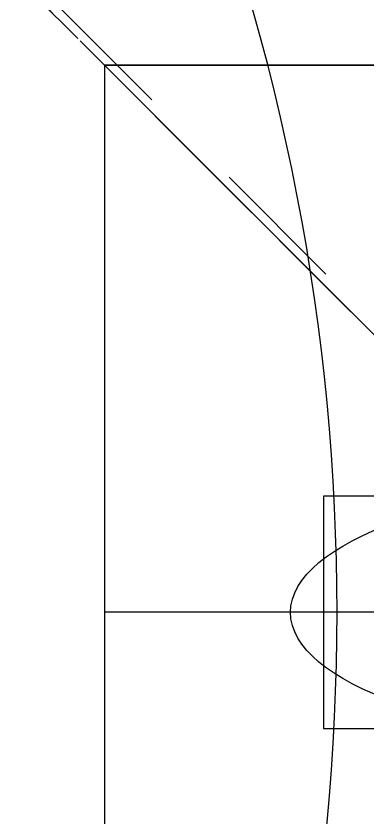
# Model space of a CAD drawing. Header units: inches. Extents: x -31 to 122, y -49 to 49.
# Drawn here: x -0.581 to -0.259, y -0.188 to 0.545 of the extents above; entities that cross this region are included whole.
import ezdxf
from ezdxf.enums import TextEntityAlignment as Align

# ---------------------------------------------------------------- set-up
doc = ezdxf.new("R2010")
doc.units = ezdxf.units.IN
doc.header["$MEASUREMENT"] = 0
doc.linetypes.add('HIDDEN2', pattern=[0.1875, 0.125, -0.0625])
doc.layers.add('M-BLKA', color=4, linetype='Continuous')
doc.styles.add('BRA-ATT', font='romans.shx', dxfattribs={"width": 0.75})

# ---------------------------------------------------------------- blocks, each defined once
blk = doc.blocks.new('hv1s_rdi')
at = {"linetype": 'Continuous'}
for p, q in [((-0.5, 0.5), (0.5, 0.5)), ((0, 0), (-0.5, 0))]:
    blk.add_line(p, q, dxfattribs=at)
blk = doc.blocks.new('hv1r_rdi')
at = {"linetype": 'Continuous'}
blk.add_line((0, 0), (-0.5, 0), dxfattribs=at)
blk = doc.blocks.new('hdfsupu')
at = {"linetype": 'HIDDEN2'}
for p, q in [((0.5, 0.5), (-0.5, 0.5)), ((-0.5, 0.5), (-0.5, -0.5)), ((0.5, -0.5), (-0.5, 0.5))]:
    blk.add_line(p, q, dxfattribs=at)
blk = doc.blocks.new('hdfsup')
at = {"linetype": 'ByBlock'}
for p, q in [((0.5, 0.5), (-0.5, 0.5)), ((-0.5, 0.5), (-0.5, -0.5)), ((0.5, -0.5), (-0.5, 0.5))]:
    blk.add_line(p, q, dxfattribs=at)
blk = doc.blocks.new('hdfretu')
at = {"linetype": 'HIDDEN2'}
for p, q in [((-0.5, 0.5), (-0.5, -0.5)), ((0.5, 0.5), (-0.5, 0.5))]:
    blk.add_line(p, q, dxfattribs=at)
blk = doc.blocks.new('hdfret')
at = {"linetype": 'ByBlock'}
for p, q in [((-0.5, 0.5), (-0.5, -0.5)), ((0.5, 0.5), (-0.5, 0.5))]:
    blk.add_line(p, q, dxfattribs=at)
blk = doc.blocks.new('hdfexhu')
at = {"linetype": 'HIDDEN2'}
for p, q in [((-0.5, 0.5), (-0.5, -0.5)), ((0.5, 0.5), (-0.5, 0.5))]:
    blk.add_line(p, q, dxfattribs=at)
blk = doc.blocks.new('hdfexh')
at = {"linetype": 'ByBlock'}
for p, q in [((-0.5, 0.5), (-0.5, -0.5)), ((0.5, 0.5), (-0.5, 0.5))]:
    blk.add_line(p, q, dxfattribs=at)
blk = doc.blocks.new('hveqtag')
for p, q in [((-0.3, 0.10625), (-0.3, -0.10625)), ((0.3, 0.10625), (-0.3, 0.10625)), ((0.3, -0.10625), (0.3, 0.10625)), ((-0.3, -0.10625), (0.3, -0.10625))]:
    blk.add_line(p, q)
at = {"layer": 'M-BLKA', "style": 'BRA-ATT', "width": 0.75}
blk.add_attdef('EDESIGNATION', text='', height=0.09375, dxfattribs=at).set_placement((0, 0), align=Align.MIDDLE)
blk = doc.blocks.new('hvflexc')
blk.add_line((-0.5, 0.5), (-0.5, -0.5))
blk = doc.blocks.new('HVRF25')
at = {"linetype": 'HIDDEN2'}
blk.add_line((-12.75, 12.75), (12.75, -12.75), dxfattribs=at)
blk.add_circle((0, 0), 22)
blk = doc.blocks.new('HVRF19')
at = {"linetype": 'HIDDEN2'}
blk.add_line((-9.75, 9.75), (9.75, -9.75), dxfattribs=at)
blk.add_circle((0, 0), 16.5)
blk = doc.blocks.new('HVRF13')
at = {"linetype": 'HIDDEN2'}
blk.add_line((-6.75002, 6.76155), (6.74998, -6.73845), dxfattribs=at)
blk.add_circle((0, 0), 12)
blk = doc.blocks.new('hvrhc')
for p, q in [((0.5, 0.5), (-0.5, 0.5)), ((-0.5, 0.5), (-0.5, -0.5))]:
    blk.add_line(p, q)
blk = doc.blocks.new('HVRF37')
at = {"linetype": 'HIDDEN2'}
blk.add_line((-18.75, 18.75), (18.75, -18.75), dxfattribs=at)
blk.add_circle((0, 0), 31)
blk = doc.blocks.new('HVRF31')
at = {"linetype": 'HIDDEN2'}
blk.add_line((-15.75, 15.75), (15.75, -15.75), dxfattribs=at)
blk.add_circle((0, 0), 25)
blk = doc.blocks.new('hvsystag')
blk.add_ellipse((0, 0), major_axis=(0.33, 0), ratio=0.354167)
at = {"layer": 'M-BLKA', "style": 'BRA-ATT', "width": 0.75}
blk.add_attdef('EDESIGNATION', text='', height=0.09375, dxfattribs=at).set_placement((0, 0), align=Align.MIDDLE)
blk = doc.blocks.new('J12')
blk.add_arc((-3.32943, 0), 6, 284.957068, 75.042932)
blk = doc.blocks.new('J10')
blk.add_arc((-2.77452, 0), 5, 284.95707, 75.04293)
blk = doc.blocks.new('hvvane')
blk.add_arc((-2.2875, 0), 2, 315, 45)
blk = doc.blocks.new('J8')
blk.add_arc((-2.21962, 0), 4, 284.95707, 75.04293)
blk = doc.blocks.new('J6')
blk.add_arc((-1.66471, 0), 3, 284.95707, 75.04293)
blk = doc.blocks.new('J18')
blk.add_arc((-4.99414, 0), 9, 284.957068, 75.042932)
blk = doc.blocks.new('J16')
blk.add_arc((-4.43924, 0), 8, 284.957068, 75.042932)
blk = doc.blocks.new('J14')
blk.add_arc((-3.88433, 0), 7, 284.957068, 75.042932)

msp = doc.modelspace()

# ---------------------------------------------------------------- block references
for name in ['HVRF37', 'HVRF31', 'HVRF25', 'HVRF19', 'HVRF13', 'J18', 'J16', 'J14', 'J12', 'J10', 'J8', 'J6', 'hvvane', 'hv1r_rdi', 'hv1s_rdi', 'hdfsupu', 'hdfsup', 'hdfretu', 'hdfret', 'hdfexhu', 'hdfexh', 'hvflexc', 'hvrhc', 'hvsystag', 'hveqtag']:
    msp.add_blockref(name, (0, 0))

doc.saveas('drawing.dxf')
